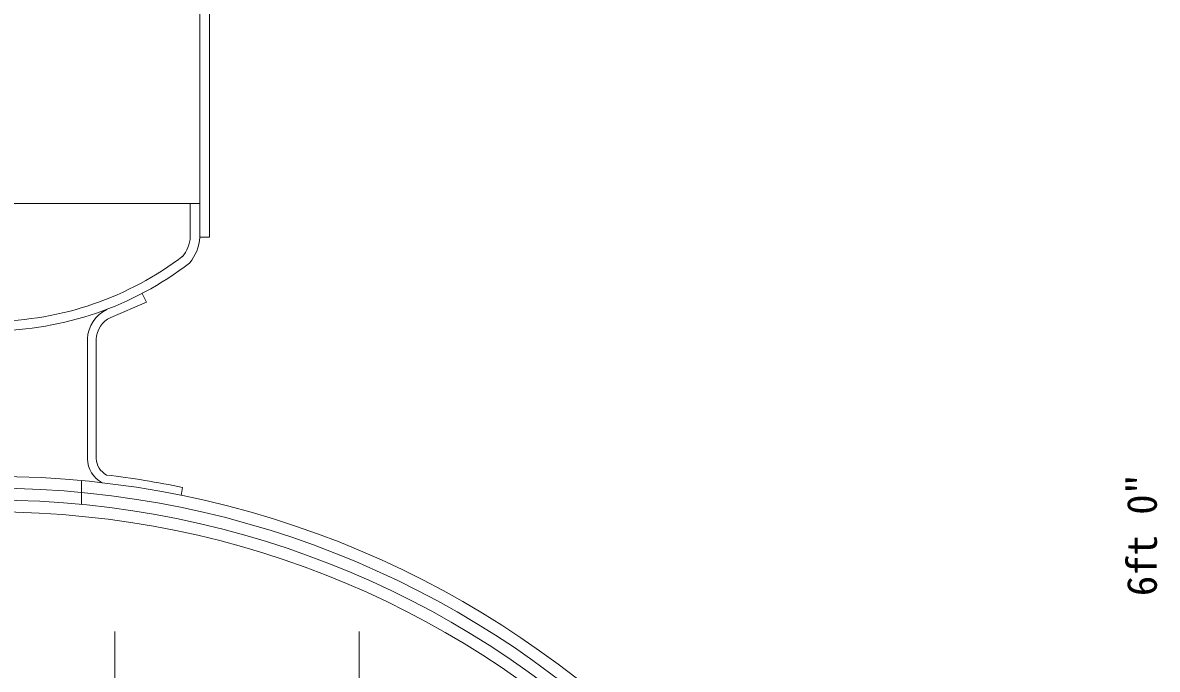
# Model space of a CAD drawing. Units: millimetres, scale not verified. Extents: x -5564 to 5565, y -3978 to 3978.
# Drawn here: x -2606 to -661, y 216 to 1325 of the extents above; entities that cross this region are included whole.
import ezdxf
from ezdxf.enums import TextEntityAlignment as Align

# ---------------------------------------------------------------- set-up
doc = ezdxf.new("R2010")
doc.units = ezdxf.units.MM
doc.header["$LTSCALE"] = 20
doc.linetypes.add('CHAIN1', pattern=[8, 5, -1, 1, -1])
for name, color, linetype, lineweight in [('0-3_Center', 4, 'CHAIN1', 9), ('0-5_Line', 7, 'Continuous', 9), ('0-6_Sunpou', 3, 'Continuous', 9)]:
    doc.layers.add(name, color=color, linetype=linetype, lineweight=lineweight)
doc.styles.add('ＭＳ ゴシック', font='')
doc.styles.get('ＭＳ ゴシック').set_extended_font_data('MS Gothic')

msp = doc.modelspace()

# ---------------------------------------------------------------- linework, layer by layer
at = {"layer": '0-3_Center'}
for p, q in [((-2448.4, 280.95), (-2448.4, -431.86)), ((-2029.3, 280.95), (-2029.3, -431.86))]:
    msp.add_line(p, q, dxfattribs=at)
at = {"layer": '0-5_Line'}
for p, q in [((-2302.45, 956.95), (-2302.45, 1535.32)), ((-2318.81, 957.85), (-2318.81, 1014.97)), ((-2495.21, 782.75), (-2495.21, 577.19)), ((-2479.97, 782.75), (-2479.97, 577.19)), ((-2505.24, 539.66), (-2505.24, 498.83)), ((-2331.86, 528.13), (-2334.68, 514.3))]:
    msp.add_line(p, q, dxfattribs=at)
for points in [[(-2302.45, 956.95), (-2285.74, 956.95), (-2285.74, 1535.32), (-2302.45, 1535.32)], [(-2455.23, 819.58), (-2393.82, 845.88), (-2401.57, 860.69)]]:
    msp.add_lwpolyline(points, dxfattribs=at)
msp.add_lwpolyline([(-2657.95, 1467.61), (-2302.45, 1467.61), (-2302.45, 1014.97), (-2657.95, 1014.97)], close=True, dxfattribs=at)
for radius in [1620.52, 1600.2]:
    msp.add_circle((-2657.95, -1073.65), radius, dxfattribs=at)
for centre, radius, start, end in [((-2376.71, 961.03), 57.98, 319.48117, 356.85582), ((-2376.71, 961.03), 74.36, 319.48117, 356.85582), ((-2662.35, 1358.38), 545.49, 270.44905, 307.51683), ((-2662.35, 1358.38), 561.88, 270.44905, 307.51683), ((-2436.42, 780.25), 58.84, 115.55134, 177.55885), ((-2436.42, 780.25), 43.6, 115.55134, 177.55885), ((-2446.43, 578.81), 48.8, 181.89621, 241.55361), ((-2446.43, 578.81), 33.56, 181.89621, 241.55361), ((-2659.53, -1079.66), 1640.84, 78.48072, 83.10041), ((-2657.95, -1073.65), 1579.88, 270, 90), ((-2657.95, -1073.65), 1559.56, 270, 90)]:
    msp.add_arc(centre, radius, start, end, dxfattribs=at)

# ---------------------------------------------------------------- texts
at = {"layer": '0-6_Sunpou', "style": 'ＭＳ ゴシック'}
msp.add_text('6ft 0"', height=51.32, rotation=90, dxfattribs=at).set_placement((-646.45, 341.52), align=Align.BOTTOM_LEFT)

doc.saveas('drawing.dxf')
